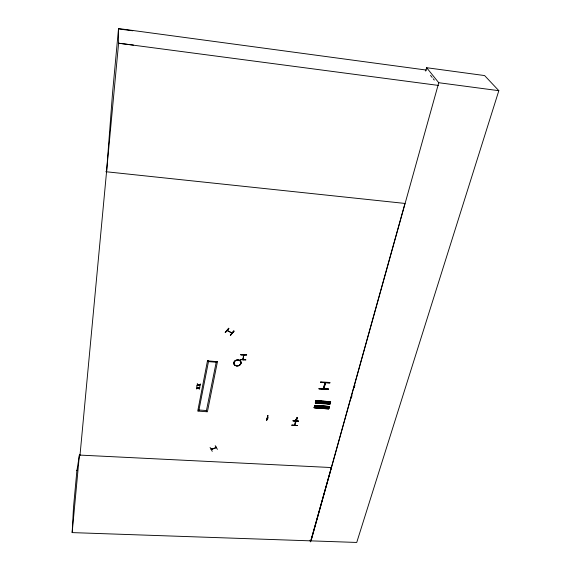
<?xml version="1.0" encoding="UTF-8"?>
<svg xmlns="http://www.w3.org/2000/svg" width="571" height="571" viewBox="0 0 571 571"><rect width="100%" height="100%" fill="white"/><g stroke="black" fill="none" stroke-linecap="round" stroke-linejoin="round"><path stroke-width="0.86" d="M330.074 403.747L329.938 404.225L315.299 403.176L315.42 402.441L330.152 403.469L315.506 402.412L330.067 403.797M330.595 401.77L315.999 400.628L315.792 401.399L330.452 402.448L330.659 401.67L315.913 400.656L315.385 402.876M314.178 407.608L328.696 408.936L329.396 406.459L314.785 405.353L314.171 407.623L328.782 408.586L328.903 408.165L314.214 407.173L328.903 408.179M329.331 406.523L314.707 405.396L314.6 405.917L329.217 406.952L329.317 406.438M314.3 407.152L328.81 408.508M314.714 405.66L329.331 406.695L314.578 406.138L329.274 406.887M425.702 71.118L426.623 67.713L484.608 75.572L498.833 90.689L356.725 542.45L72.167 532.6L73.495 507.369L76.935 470.197L76.914 470.647L79.39 455.123L80.019 455.094M106.556 171.792L112.53 93.13L118.525 28.55L426.237 70.055M294.764 424.638L294.814 425.331M295.749 420.756L294.75 425.374L294.579 424.631M72.167 532.6L79.398 455.066L331.358 467.549L310.446 541.908L310.06 540.202M211.291 449.577L211.798 449.092M319.025 388.837L328.132 389.458L328.218 388.922M319.11 388.501L328.268 388.958L319.11 388.501L319.032 388.922L328.132 389.458M216.33 447.593L215.788 447.614M291.902 425.095L297.334 425.581L291.895 425.438M291.909 425.045L297.334 425.581M227.501 330.859L227.701 330.516M314.107 407.894L328.696 408.936M314.186 407.58L328.696 408.629M315.392 402.848L330.031 403.897L315.306 402.869M315.799 401.377L330.459 402.434M315.884 401.063L330.53 402.162M227.194 330.459L232.004 332.972M329.281 406.873L314.607 405.888M330.466 402.227L315.877 401.092M240.17 359.673L245.965 359.866L240.134 359.487M240.848 354.869L246.701 354.798L240.819 354.662M242.975 359.33L243.203 359.759L243.003 359.33M243.182 358.959L243.175 359.773L243.61 354.991M242.911 359.002L242.968 359.766L243.596 354.634M199.529 388.551L199.486 389.115L198.101 388.266L196.453 388.944L196.488 388.394M196.51 388.594L197.83 388.066L196.717 387.395L196.759 386.824M200.043 385.553L200 386.117L198.615 385.261L196.966 385.939L197.002 385.396M197.024 385.589L198.344 385.061L197.231 384.383L197.266 383.819M198.437 387.887L199.75 387.566L199.786 387.024M198.951 384.89L200.271 384.561L200.307 384.019M217.508 361.429L207.401 411.784L197.73 411.077L207.523 360.587M266.614 420.156L267.892 415.602L266.636 420.128M266.914 420.17L267.878 415.602M293.037 420.92L298.49 421.02L293.094 420.677M294.857 424.938L294.529 425.388L294.515 424.667M295.628 421.127L294.565 425.359L294.436 424.967M295.906 419.342L296.527 419.778L296.378 419.235M297.048 417.337L297.398 417.551L295.999 421.869L297.163 417.508M295.999 421.869L297.12 417.48M323.386 388.601L324.985 382.62L325.541 382.656L323.9 388.701L323.436 388.651L323.9 388.701M323.521 388.68L325.049 382.663M323.893 388.665L325.47 382.677M316.805 402.976L317.405 400.756M315.599 407.701L316.191 405.503M321.958 408.158L322.558 405.952M323.186 403.433L323.793 401.22M323.436 408.258L324.043 406.06M324.671 403.54L325.284 401.327M325.991 403.633L326.605 401.42M324.756 408.351L325.363 406.152M326.234 408.458L326.84 406.259M327.476 403.74L328.089 401.527M328.461 403.811L329.082 401.599M327.219 408.522L327.825 406.324M330.559 401.706L330.031 403.875M310.974 540.694L404.975 203.433L105.806 171.714M311.024 540.901L438.756 82.724L426.623 67.713M351.308 398.13L352.029 395.553M354.177 387.837L354.898 385.268M246.665 354.991L240.848 354.791M212.269 451.347L210.078 447.45M211.241 449.413L216.252 447.457M211.77 449.384L211.655 448.877M298.433 421.191L293.03 420.841M320.681 382.292L329.824 382.841M225.374 332.608L228.807 328.325M228.85 328.389L225.152 332.522L228.785 328.204M231.476 332.936L231.505 332.529M230.584 335.377L234.003 331.109L230.32 335.241L233.71 330.802M267.942 417.922L267.406 418.065L267.492 417.529M296.021 419.592L296.563 419.628M243.182 359.723L242.975 358.952M295.721 421.534L295.557 420.741M197.295 384.012L198.701 384.883L200.328 384.212M196.781 387.017L198.187 387.887L199.814 387.217M215.203 445.644L217.415 449.348M231.89 333.171L227.022 330.281M296.406 419.792L296.328 419.449M79.39 455.123L80.011 455.151L118.597 43.218L118.525 28.55M207.566 360.865L217.551 361.707M133.428 45.073L118.597 43.218L438.585 85.443M118.532 28.95L132.772 30.777M438.756 82.724L498.833 90.689M234.017 331.13L230.356 335.234M198.972 385.082L200.064 385.746M198.458 388.087L199.55 388.744M295.514 421.505L295.407 421.127M430.534 75.408L432.147 77.413M433.218 78.755L434.295 80.09M211.827 449.341L211.577 448.863M296.006 419.207L296.028 419.792M267.87 417.558L267.992 418.122L267.82 417.779M267.371 417.572L267.506 418.115M243.796 354.641L243.781 355.505L243.767 355.076M243.517 354.734L243.567 355.398M243.474 355.069L243.581 355.497M216.388 361.329L206.274 411.413M216.202 362.257L208.472 361.607M208.658 360.679L198.787 410.863M216.209 447.107L216.245 447.671M216.081 447.107L216.238 447.65L211.32 449.541L211.227 448.999M215.774 447.436L215.895 447.807L215.731 447.243M206.452 410.542L198.958 409.992M315.92 400.913L330.58 401.97L315.906 400.963M320.809 381.928L320.681 382.434L329.824 382.984L329.952 382.477L320.809 381.928M235.288 365.547A3.64 2.941 -10.2 0 0 241.048 363.163A3.64 2.941 -10.2 0 0 236.016 360.422A3.64 2.941 -10.2 0 0 235.288 365.547M235.259 365.397A3.64 2.941 -10.2 0 0 241.019 363.02A3.64 2.941 -10.2 0 0 235.987 360.272A3.64 2.941 -10.2 0 0 235.259 365.397A3.633 2.934 -10.2 0 0 241.012 363.02A3.633 2.934 -10.2 0 0 235.994 360.28A3.633 2.934 -10.2 0 0 235.266 365.397"/></g></svg>
